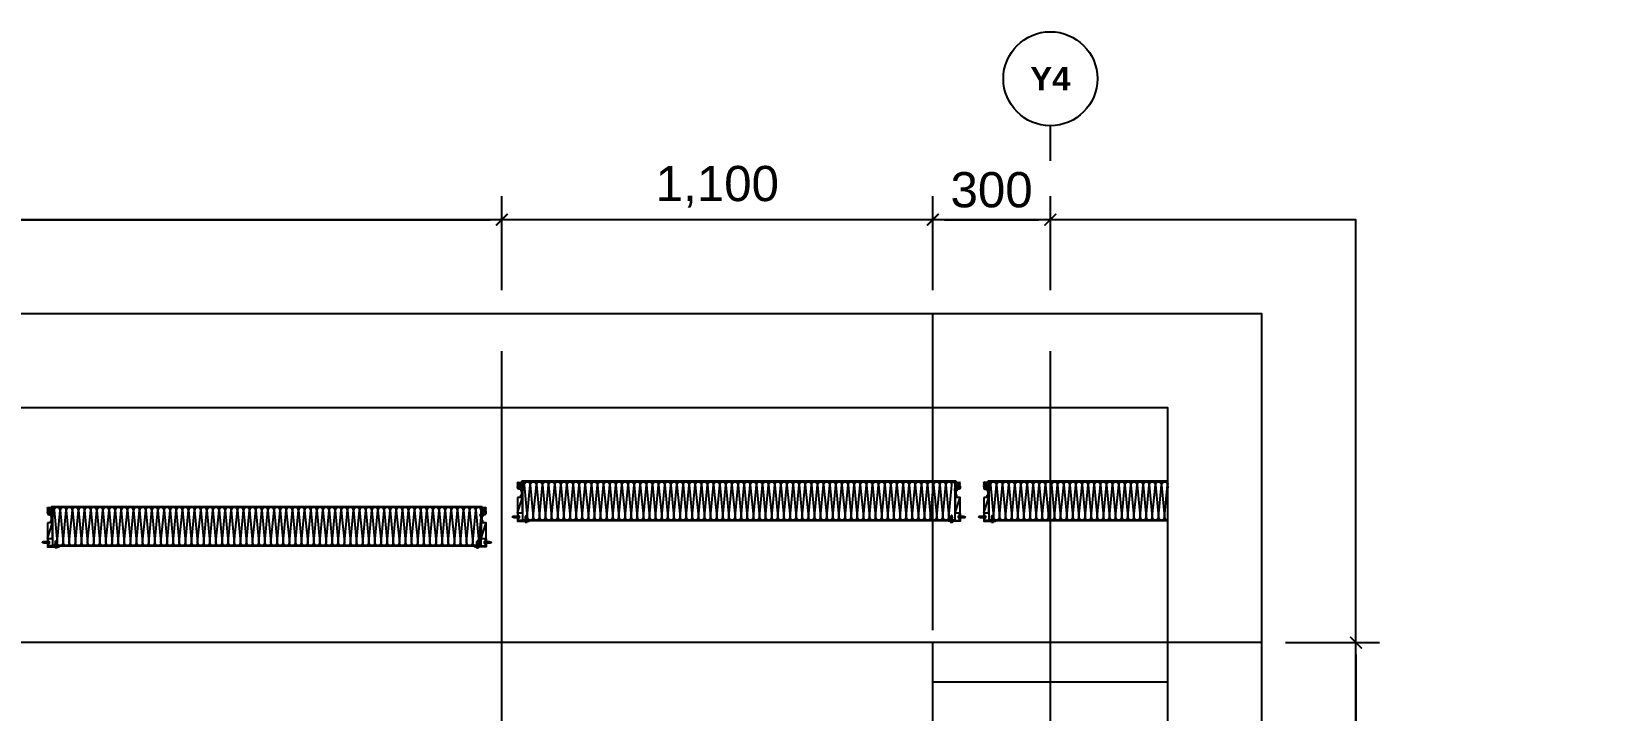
# Model space of a CAD drawing. Header units: millimetres. Extents: x 1155 to 49564, y 630 to 17190.
# Drawn here: x 32681 to 36731, y 14808 to 16541 of the extents above; entities that cross this region are included whole.
import ezdxf
from ezdxf.enums import TextEntityAlignment as Align
from ezdxf.xclip import XClip

# ---------------------------------------------------------------- set-up
doc = ezdxf.new("R2010")
doc.units = ezdxf.units.MM
doc.header["$LTSCALE"] = 30
doc.header["$XCLIPFRAME"] = 0
doc.header["$PDMODE"] = 1
doc.linetypes.add('A_XR_CEN$0$CENTER', pattern=[50.8, 31.75, -6.35, 6.35, -6.35])
doc.linetypes.add('CENTER', pattern=[50.8, 31.75, -6.35, 6.35, -6.35])
doc.layers.get('Defpoints').update_dxf_attribs({"color": 140})
doc.layers.add('A-기준선', color=144, linetype='Continuous', plot=False)
for name, color, linetype in [('A_XR_CEN$0$CTR', 1, 'A_XR_CEN$0$CENTER'), ('CTR', 1, 'CENTER'), ('DIM', 7, 'Continuous'), ('DIM-1', 7, 'Continuous'), ('HAT', 254, 'Continuous'), ('INS', 8, 'Continuous'), ('SEC-8', 8, 'Continuous'), ('SEC-SCREW', 9, 'Continuous'), ('SEC-코킹', 250, 'Continuous'), ('TAG-BUBBLE', 6, 'Continuous')]:
    doc.layers.add(name, color=color, linetype=linetype)
doc.styles.add('00-GRID$0$ARIAL', font='arial.ttf')
doc.styles.add('ARIAL B', font='arialbd.ttf')
doc.dimstyles.new('CJA-30', dxfattribs={"dimscale": 30, "dimtxt": 3, "dimasz": 1, "dimexe": 2, "dimexo": 2, "dimgap": 1, "dimtad": 1, "dimdec": 0, "dimdsep": 46, "dimlunit": 6, "dimtxsty": '00-GRID$0$ARIAL', "dimblk": '00-GRID$0$_ArchTick', "dimcen": 1, "dimclrd": 7, "dimclre": 7, "dimclrt": 3, "dimadec": 0, "dimazin": 0, "dimtfac": 1, "dimtdec": 0, "dimtix": 1, "dimtmove": 2, "dimatfit": 3, "dimldrblk": '00-GRID$0$_ArchTick', "dimfxl": 1, "dimtolj": 1, "dimarcsym": 0})
doc.dimstyles.new('CJA-30(IN)', dxfattribs={"dimscale": 30, "dimtxt": 2.5, "dimasz": 1, "dimexe": 2, "dimexo": 2, "dimgap": 1, "dimtad": 1, "dimdec": 0, "dimdsep": 46, "dimlunit": 6, "dimtxsty": '00-GRID$0$ARIAL', "dimblk": '00-GRID$0$_ArchTick', "dimcen": 1, "dimclrd": 7, "dimclre": 7, "dimclrt": 6, "dimadec": 0, "dimazin": 0, "dimtfac": 1, "dimtdec": 0, "dimtix": 1, "dimtmove": 2, "dimatfit": 3, "dimldrblk": '00-GRID$0$_ArchTick', "dimfxl": 1, "dimtolj": 1, "dimarcsym": 0})

# ---------------------------------------------------------------- blocks, each defined once
blk = doc.blocks.new('A_XR_CEN$0$CEN-2F')
at = {"layer": 'A_XR_CEN$0$CTR', "transparency": 33554687}
for p, q in [((-26000, 10100), (-26000, 27030)), ((-22700, 10100), (-26000, 10100)), ((-24660, 9000), (-26100, 9000))]:
    blk.add_line(p, q, dxfattribs=at)
blk.add_lwpolyline([(-26000, 10100), (-26100, 10100), (-26100, 5399.9)], dxfattribs=at)
blk = doc.blocks.new('A_XR_CEN$0$xr-cen')
at = {"layer": 'A_XR_CEN$0$CTR', "transparency": 33554687}
blk.add_blockref('A_XR_CEN$0$CEN-2F', (62900, 1102750), dxfattribs=at)
blk = doc.blocks.new('A_XR_CEN', base_point=(126150, -534600))
at = {"layer": 'A_XR_CEN$0$CTR', "transparency": 33554687}
blk.add_blockref('A_XR_CEN$0$xr-cen', (126150, -534600), dxfattribs=at)
blk = doc.blocks.new('00-GRID$0$_ArchTick')
at = {"color": 0, "linetype": 'ByBlock', "const_width": 0.15}
blk.add_lwpolyline([(-0.5, -0.5), (0.5, 0.5)], dxfattribs=at)
blk = doc.blocks.new('*D154')
at = {"layer": 'Defpoints', "color": 0}
for p in [(35821, 14981), (35821, 13541), (36061, 13541)]:
    blk.add_point(p, dxfattribs=at)
at = {"layer": 'DIM-1', "color": 7, "lineweight": -2}
for p, q in [((35881, 14981), (36121, 14981)), ((36061, 14951), (36061, 13571)), ((35881, 13541), (36121, 13541))]:
    blk.add_line(p, q, dxfattribs=at)
at = {"layer": 'DIM-1', "color": 7, "lineweight": -2, "xscale": 30, "yscale": 30, "zscale": 30}
for p, rotation in [((36061, 14981), 90), ((36061, 13541), 270)]:
    blk.add_blockref('00-GRID$0$_ArchTick', p, dxfattribs=dict(at, rotation=rotation))
at = {"layer": 'DIM-1', "color": 6, "insert": (35985.9, 14261), "char_height": 75, "attachment_point": 5, "rotation": 90, "style": '00-GRID$0$ARIAL'}
blk.add_mtext('\\A1;1,440', dxfattribs=at)
blk = doc.blocks.new('*D155')
at = {"layer": 'Defpoints', "color": 0}
for p in [(33881, 16061), (30781, 15821), (33881, 15821)]:
    blk.add_point(p, dxfattribs=at)
at = {"layer": 'DIM', "color": 7, "lineweight": -2}
for p, q in [((30781, 15881), (30781, 16121)), ((33881, 15881), (33881, 16121)), ((30811, 16061), (33851, 16061))]:
    blk.add_line(p, q, dxfattribs=at)
at = {"layer": 'DIM', "color": 7, "lineweight": -2, "xscale": 30, "yscale": 30, "zscale": 30, "rotation": 180}
blk.add_blockref('00-GRID$0$_ArchTick', (30781, 16061), dxfattribs=at)
at = {"layer": 'DIM', "color": 7, "lineweight": -2, "xscale": 30, "yscale": 30, "zscale": 30}
blk.add_blockref('00-GRID$0$_ArchTick', (33881, 16061), dxfattribs=at)
at = {"layer": 'DIM', "color": 3, "insert": (32331, 16145), "char_height": 90, "attachment_point": 5, "style": '00-GRID$0$ARIAL'}
blk.add_mtext('\\A1;3,100', dxfattribs=at)
blk = doc.blocks.new('*D156')
at = {"layer": 'Defpoints', "color": 0}
for p in [(33881, 16061), (33881, 15821), (34981, 15821)]:
    blk.add_point(p, dxfattribs=at)
at = {"layer": 'DIM', "color": 7, "lineweight": -2}
for p, q in [((33881, 15881), (33881, 16121)), ((34981, 15881), (34981, 16121)), ((34951, 16061), (33911, 16061))]:
    blk.add_line(p, q, dxfattribs=at)
at = {"layer": 'DIM', "color": 7, "lineweight": -2, "xscale": 30, "yscale": 30, "zscale": 30, "rotation": 180}
blk.add_blockref('00-GRID$0$_ArchTick', (33881, 16061), dxfattribs=at)
at = {"layer": 'DIM', "color": 7, "lineweight": -2, "xscale": 30, "yscale": 30, "zscale": 30}
blk.add_blockref('00-GRID$0$_ArchTick', (34981, 16061), dxfattribs=at)
at = {"layer": 'DIM', "color": 3, "insert": (34431, 16145), "char_height": 90, "attachment_point": 5, "style": '00-GRID$0$ARIAL'}
blk.add_mtext('\\A1;1,100', dxfattribs=at)
blk = doc.blocks.new('TAG-BUBBLE')
at = {"layer": 'TAG-BUBBLE', "ltscale": 0.2}
blk.add_line((0, 0), (0, 3), dxfattribs=at)
blk.add_circle((0, 7), 4, dxfattribs=at)
at = {"layer": 'TAG-BUBBLE', "color": 3, "style": 'ARIAL B'}
blk.add_attdef('GRID', text='', height=2, dxfattribs=at).set_placement((0, 7), align=Align.MIDDLE_CENTER)
blk = doc.blocks.new('*D158')
at = {"layer": 'Defpoints', "color": 0}
for p in [(35281, 16061), (34981, 15821), (35281, 15821)]:
    blk.add_point(p, dxfattribs=at)
at = {"layer": 'DIM', "color": 7, "lineweight": -2}
for p, q in [((34981, 15881), (34981, 16121)), ((35281, 15881), (35281, 16121)), ((35011, 16061), (35251, 16061))]:
    blk.add_line(p, q, dxfattribs=at)
at = {"layer": 'DIM', "color": 7, "lineweight": -2, "xscale": 30, "yscale": 30, "zscale": 30, "rotation": 180}
blk.add_blockref('00-GRID$0$_ArchTick', (34981, 16061), dxfattribs=at)
at = {"layer": 'DIM', "color": 7, "lineweight": -2, "xscale": 30, "yscale": 30, "zscale": 30}
blk.add_blockref('00-GRID$0$_ArchTick', (35281, 16061), dxfattribs=at)
at = {"layer": 'DIM', "color": 3, "insert": (35131, 16136.9), "char_height": 90, "attachment_point": 5, "style": '00-GRID$0$ARIAL'}
blk.add_mtext('\\A1;300', dxfattribs=at)
blk = doc.blocks.new('SCREW')
at = {"layer": 'SEC-SCREW'}
for p, q in [((-3.5, 1), (-3.5, 0)), ((-3.5, 0), (3.5, 0)), ((-1.5, -0.5), (-1.5, 0)), ((1.5, 0), (1.5, -1.1)), ((3.5, 0), (3.5, 1)), ((0.1, -0.4), (-2, -0.7)), ((-2, -0.7), (-1.5, -0.5)), ((-2, -0.8), (-1.5, -1)), ((2, -1.3), (-2, -2)), ((-2, -1.9), (-1.5, -1.7)), ((-2, -2), (-1.5, -2.2)), ((2, -2.6), (-2, -3.2)), ((-2, -3.2), (-1.5, -3)), ((-2, -3.3), (-1.5, -3.5)), ((2, -3.8), (-2, -4.4)), ((-2, -4.4), (-1.5, -4.2)), ((-2, -4.5), (-1.5, -4.7)), ((2, -5), (-2, -5.7)), ((-2, -5.6), (-1.5, -5.4)), ((-2, -5.7), (-1.5, -5.9)), ((2, -6.3), (-2, -6.9)), ((-2, -6.9), (-1.5, -6.7)), ((-2, -7), (-1.5, -7.2)), ((2, -7.5), (-2, -8.1)), ((-2, -8.1), (-1.5, -7.9)), ((-2, -8.2), (-1.5, -8.4)), ((2, -8.7), (-2, -9.4)), ((-2, -9.3), (-1.5, -9.1)), ((-2, -9.4), (-1.5, -9.6)), ((2, -10), (-2, -10.6)), ((-2, -10.6), (-1.5, -10.4)), ((-2, -10.7), (-1.5, -10.9)), ((0.1, -0.5), (-1.9, -0.8)), ((2, -1.4), (-1.9, -2.1)), ((2, -2.7), (-1.9, -3.3)), ((2, -3.9), (-1.9, -4.5)), ((2, -5.1), (-1.9, -5.8)), ((2, -6.4), (-1.9, -7)), ((2, -7.6), (-1.9, -8.2)), ((2, -8.8), (-1.9, -9.5)), ((2, -10.1), (-1.9, -10.7)), ((0.1, -0.4), (-1.5, -0.5)), ((0.1, -0.5), (-1.5, -1)), ((-1.5, -1), (-1.5, -1.7)), ((1.5, -1.1), (-1.5, -1.7)), ((1.5, -1.6), (-1.5, -2.2)), ((-1.5, -2.2), (-1.5, -3)), ((1.5, -2.4), (-1.5, -3)), ((1.5, -2.9), (-1.5, -3.5)), ((-1.5, -3.5), (-1.5, -4.2)), ((1.5, -3.6), (-1.5, -4.2)), ((1.5, -4.1), (-1.5, -4.7)), ((-1.5, -4.7), (-1.5, -5.4)), ((1.5, -4.8), (-1.5, -5.4)), ((1.5, -5.3), (-1.5, -5.9)), ((-1.5, -5.9), (-1.5, -6.7)), ((1.5, -6.1), (-1.5, -6.7)), ((1.5, -6.6), (-1.5, -7.2)), ((-1.5, -7.2), (-1.5, -7.9)), ((1.5, -7.3), (-1.5, -7.9)), ((1.5, -7.8), (-1.5, -8.4)), ((-1.5, -8.4), (-1.5, -9.1)), ((1.5, -8.5), (-1.5, -9.1)), ((1.5, -9), (-1.5, -9.6)), ((-1.5, -9.6), (-1.5, -10.4)), ((1.5, -9.8), (-1.5, -10.4)), ((1.5, -10.3), (-1.5, -10.9)), ((-1.5, -10.8), (-1.5, -12.5)), ((1.5, -11), (-1.5, -11.6)), ((2, -11.2), (-1.5, -11.8)), ((-1.5, -11.8), (0, -11.8)), ((-1.5, -12.5), (-0.4, -14.8)), ((2, -11.3), (-1.3, -11.8)), ((1.5, -11.5), (0, -11.8)), ((1.5, -12.5), (0.4, -14.8)), ((2, -1.3), (1.5, -1.1)), ((2, -1.4), (1.5, -1.6)), ((1.5, -1.6), (1.5, -2.4)), ((2, -2.6), (1.5, -2.4)), ((2, -2.7), (1.5, -2.9)), ((1.5, -2.9), (1.5, -3.6)), ((2, -3.8), (1.5, -3.6)), ((2, -3.9), (1.5, -4.1)), ((1.5, -4.1), (1.5, -4.8)), ((2, -5), (1.5, -4.8)), ((2, -5.1), (1.5, -5.3)), ((1.5, -5.3), (1.5, -6.1)), ((2, -6.3), (1.5, -6.1)), ((2, -6.4), (1.5, -6.6)), ((1.5, -6.6), (1.5, -7.3)), ((2, -7.5), (1.5, -7.3)), ((2, -7.6), (1.5, -7.8)), ((1.5, -7.8), (1.5, -8.5)), ((2, -8.7), (1.5, -8.5)), ((2, -8.8), (1.5, -9)), ((1.5, -9), (1.5, -9.8)), ((2, -10), (1.5, -9.8)), ((2, -10.1), (1.5, -10.3)), ((1.5, -10.3), (1.5, -11)), ((2, -11.2), (1.5, -11)), ((2, -11.3), (1.5, -11.5)), ((1.5, -11.5), (1.5, -12.5))]:
    blk.add_line(p, q, dxfattribs=at)
blk.add_lwpolyline([(-2.6, 2.2), (-2.3, 2), (-2.1, 2), (-1.8, 1.9), (-1.5, 2), (-1.3, 2), (-1, 2.1), (-0.8, 2.1), (-0.7, 2.1), (-0.6, 2.1), (-0.5, 2), (-0.5, 1.8), (-0.5, 1.6), (-0.5, 1.4), (-0.5, 1.2), (-0.5, 1), (-0.5, 0.8), (-0.4, 0.7), (-0.3, 0.6), (-0.1, 0.6), (0, 0.5), (0.1, 0.6), (0.3, 0.6), (0.4, 0.7), (0.5, 0.8), (0.5, 1), (0.5, 1.2), (0.5, 1.4), (0.5, 1.6), (0.5, 1.8), (0.5, 2), (0.6, 2.1), (0.7, 2.1), (0.8, 2.1), (1, 2.1), (1.3, 2), (1.5, 2), (1.8, 1.9), (2.1, 2), (2.3, 2), (2.6, 2.2)], dxfattribs=at)
for centre, radius, start, end in [((-2.2, 1), 1.3, 105.8327, 180), ((0, -6.8), 9.36, 74.1673, 105.8327), ((2.2, 1), 1.3, 0, 74.1673), ((-1.9, -0.8), 0.0925, 139.8661, 209.9246), ((-1.9, -2), 0.0925, 139.8661, 209.9246), ((-1.9, -3.2), 0.0925, 139.8661, 209.9246), ((-1.9, -4.5), 0.0925, 139.8661, 209.9246), ((-1.9, -5.7), 0.0925, 139.8661, 209.9246), ((-1.9, -6.9), 0.0925, 139.8661, 209.9246), ((-1.9, -8.2), 0.0925, 139.8661, 209.9246), ((-1.9, -9.4), 0.0925, 139.8661, 209.9246), ((-1.9, -10.6), 0.0925, 139.8661, 209.9246), ((0, -14.5), 0.46, 215.1627, 324.8373), ((0, -0.5), 0.0602, 310.7271, 69.3149), ((1.9, -1.4), 0.0925, 319.8661, 29.9246), ((1.9, -2.6), 0.0925, 319.8661, 29.9246), ((1.9, -3.8), 0.0925, 319.8661, 29.9246), ((1.9, -5.1), 0.0925, 319.8661, 29.9246), ((1.9, -6.3), 0.0925, 319.8661, 29.9246), ((1.9, -7.5), 0.0925, 319.8661, 29.9246), ((1.9, -8.8), 0.0925, 319.8661, 29.9246), ((1.9, -10), 0.0925, 319.8661, 29.9246), ((1.9, -11.2), 0.0925, 319.8661, 29.9246)]:
    blk.add_arc(centre, radius, start, end, dxfattribs=at)
blk = doc.blocks.new('A$C073C78AB')
at = {"layer": 'INS'}
h = blk.add_hatch(dxfattribs=at)
h.set_pattern_fill('LINE', color=256, scale=0.5, angle=45)
h.set_pattern_definition([(45, (154251.041, 367380.8479), (-1.122532015, 1.122532015), [])])
h.paths.add_polyline_path([(-1110, -66.5), (-1110, -63.5), (-1108.8, -63.5), (-1108.8, -100.8), (-1105, -100.8), (-1105, -96.3), (-1106.5, -96.3), (-1106.5, -99.3), (-1107.3, -99.3), (-1107.3, -62), (-1111.5, -62), (-1111.5, -66.5)])
h = blk.add_hatch(dxfattribs=at)
h.set_pattern_fill('LINE', color=256, scale=0.5, angle=45)
h.set_pattern_definition([(45, (154321.041, 367380.8479), (-1.122532015, 1.122532015), [])])
h.paths.add_polyline_path([(-10, -66.5), (-10, -63.5), (-11.2, -63.5), (-11.2, -100.8), (-15, -100.8), (-15, -96.3), (-13.5, -96.3), (-13.5, -99.3), (-12.7, -99.3), (-12.7, -62), (-8.5, -62), (-8.5, -66.5)])
at = {"layer": 'SEC-8'}
h = blk.add_hatch(dxfattribs=at)
h.set_pattern_fill('CROSS', color=256, scale=0.2, angle=180)
h.set_pattern_definition([(180, (154321.0411, 366266.1037), (-1.27, -1.27), [0.635, -1.905]), (270, (154320.7236, 366266.4212), (1.27, -1.27), [0.635, -1.905])])
edge = h.paths.add_edge_path()
edge.add_arc((-5, -86.7), 5, 90, 450)
h = blk.add_hatch(dxfattribs=at)
h.set_pattern_fill('NET3', color=256, scale=0.5, angle=180, style=0)
h.set_pattern_definition([(180, (154321.041, 366266.1037), (-1e-16, -1.5875), []), (240, (154321.041, 366266.1037), (1.3748153285, -0.79375), []), (300, (154321.041, 366266.1037), (1.3748153285, 0.79375), [])])
h.paths.add_polyline_path([(-10, -86.7), (-10, -100, -0.171573), (0, -100), (0, -86.7, -0.414214), (-5, -91.7, -0.414214)])
at = {"layer": 'SEC-코킹'}
h = blk.add_hatch(dxfattribs=at)
h.set_pattern_fill('CROSS', color=256, scale=0.2, angle=180)
h.set_pattern_definition([(180, (153211.0411, 366266.1037), (-1.27, -1.27), [0.635, -1.905]), (270, (153210.7236, 366266.4212), (1.27, -1.27), [0.635, -1.905])])
edge = h.paths.add_edge_path()
edge.add_arc((-1115, -86.7), 5, 90, 450)
h = blk.add_hatch(dxfattribs=at)
h.set_pattern_fill('NET3', color=256, scale=0.5, angle=180, style=0)
h.set_pattern_definition([(180, (153211.041, 366266.1037), (-1e-16, -1.5875), []), (240, (153211.041, 366266.1037), (1.3748153285, -0.79375), []), (300, (153211.041, 366266.1037), (1.3748153285, 0.79375), [])])
h.paths.add_polyline_path([(-1120, -86.7), (-1120, -100, -0.171573), (-1110, -100), (-1110, -86.7, -0.414214), (-1115, -91.7, -0.414214)])
at = {"layer": 'INS'}
for p, q in [((-1120, -21.2), (-1107.3, -60.9)), ((-12.7, -21.2), (0, -60.9)), ((-1111.5, -77.7), (-1110, -76.7)), ((-1111.5, -83.7), (-1111.5, -77.7)), ((-1110, -78.7), (-1106.5, -78.7)), ((-10, -78.7), (-13.5, -78.7)), ((-8.5, -77.7), (-10, -76.7)), ((-8.5, -83.7), (-8.5, -77.7)), ((-1110, -84.7), (-1111.5, -83.7)), ((-1110, -82.7), (-1106.5, -82.7)), ((-10, -82.7), (-13.5, -82.7)), ((-10, -84.7), (-8.5, -83.7))]:
    blk.add_line(p, q, dxfattribs=at)
for points in [[(-1120, -60.9), (-1120, -21.2), (-1107.3, -21.2), (-1107.3, -60.9)], [(-12.7, -60.9), (-12.7, -21.2), (0, -21.2), (0, -60.9)], [(-1110, -66.5), (-1110, -63.5), (-1108.8, -63.5), (-1108.8, -100.8), (-1105, -100.8), (-1105, -96.3), (-1106.5, -96.3), (-1106.5, -99.3), (-1107.3, -99.3), (-1107.3, -62), (-1111.5, -62), (-1111.5, -66.5)], [(-10, -66.5), (-10, -63.5), (-11.2, -63.5), (-11.2, -100.8), (-15, -100.8), (-15, -96.3), (-13.5, -96.3), (-13.5, -99.3), (-12.7, -99.3), (-12.7, -62), (-8.5, -62), (-8.5, -66.5)]]:
    blk.add_lwpolyline(points, close=True, dxfattribs=at)
for points in [[(-12.7, -2.8), (-12.7, -99.3), (-13.5, -99.3), (-13.5, -2.8), (-1106.5, -2.8), (-1106.5, -99.3), (-1107.3, -99.3), (-1107.3, -2.8, -0.414214), (-1106.5, -2), (-13.5, -2, -0.414214)], [(-11.2, -102), (-1108.8, -102, -0.414214), (-1110, -100.8), (-1110, -63.5), (-1108.8, -63.5), (-1108.8, -100.8), (-11.2, -100.8), (-11.2, -63.5), (-10, -63.5), (-10, -100.8, -0.414214)]]:
    blk.add_lwpolyline(points, format="xyb", close=True, dxfattribs=at)
at = {"layer": 'INS', "ltscale": 0.5}
for points in [[(-1103.1, -2.8, 0.113239), (-1106.5, -3.6, 0.113239)], [(-1087.5, -2.8, 0.414214), (-1095.3, -10.6), (-1087.5, -93, -1), (-1103.1, -93), (-1095.3, -10.6, 0.414214), (-1103.1, -2.8)], [(-1071.9, -2.8, 0.414214), (-1079.7, -10.6), (-1071.9, -93, -1), (-1087.5, -93), (-1079.7, -10.6, 0.414214), (-1087.5, -2.8)], [(-1056.3, -2.8, 0.414214), (-1064.1, -10.6), (-1056.3, -93, -1), (-1071.9, -93), (-1064.1, -10.6, 0.414214), (-1071.9, -2.8)], [(-1040.7, -2.8, 0.414214), (-1048.5, -10.6), (-1040.7, -93, -1), (-1056.3, -93), (-1048.5, -10.6, 0.414214), (-1056.3, -2.8)], [(-1025.1, -2.8, 0.414214), (-1032.9, -10.6), (-1025.1, -93, -1), (-1040.7, -93), (-1032.9, -10.6, 0.414214), (-1040.7, -2.8)], [(-1009.5, -2.8, 0.414214), (-1017.3, -10.6), (-1009.5, -93, -1), (-1025.1, -93), (-1017.3, -10.6, 0.414214), (-1025.1, -2.8)], [(-993.9, -2.8, 0.414214), (-1001.7, -10.6), (-993.9, -93, -1), (-1009.5, -93), (-1001.7, -10.6, 0.414214), (-1009.5, -2.8)], [(-978.3, -2.8, 0.414214), (-986.1, -10.6), (-978.3, -93, -1), (-993.9, -93), (-986.1, -10.6, 0.414214), (-993.9, -2.8)], [(-962.7, -2.8, 0.414214), (-970.5, -10.6), (-962.7, -93, -1), (-978.3, -93), (-970.5, -10.6, 0.414214), (-978.3, -2.8)], [(-947.1, -2.8, 0.414214), (-954.9, -10.6), (-947.1, -93, -1), (-962.7, -93), (-954.9, -10.6, 0.414214), (-962.7, -2.8)], [(-931.5, -2.8, 0.414214), (-939.3, -10.6), (-931.5, -93, -1), (-947.1, -93), (-939.3, -10.6, 0.414214), (-947.1, -2.8)], [(-915.9, -2.8, 0.414214), (-923.7, -10.6), (-915.9, -93, -1), (-931.5, -93), (-923.7, -10.6, 0.414214), (-931.5, -2.8)], [(-900.3, -2.8, 0.414214), (-908.1, -10.6), (-900.3, -93, -1), (-915.9, -93), (-908.1, -10.6, 0.414214), (-915.9, -2.8)], [(-884.7, -2.8, 0.414214), (-892.5, -10.6), (-884.7, -93, -1), (-900.3, -93), (-892.5, -10.6, 0.414214), (-900.3, -2.8)], [(-869.1, -2.8, 0.414214), (-876.9, -10.6), (-869.1, -93, -1), (-884.7, -93), (-876.9, -10.6, 0.414214), (-884.7, -2.8)], [(-853.5, -2.8, 0.414214), (-861.3, -10.6), (-853.5, -93, -1), (-869.1, -93), (-861.3, -10.6, 0.414214), (-869.1, -2.8)], [(-837.9, -2.8, 0.414214), (-845.7, -10.6), (-837.9, -93, -1), (-853.5, -93), (-845.7, -10.6, 0.414214), (-853.5, -2.8)], [(-822.3, -2.8, 0.414214), (-830.1, -10.6), (-822.3, -93, -1), (-837.9, -93), (-830.1, -10.6, 0.414214), (-837.9, -2.8)], [(-806.7, -2.8, 0.414214), (-814.5, -10.6), (-806.7, -93, -1), (-822.3, -93), (-814.5, -10.6, 0.414214), (-822.3, -2.8)], [(-791.1, -2.8, 0.414214), (-798.9, -10.6), (-791.1, -93, -1), (-806.7, -93), (-798.9, -10.6, 0.414214), (-806.7, -2.8)], [(-775.5, -2.8, 0.414214), (-783.3, -10.6), (-775.5, -93, -1), (-791.1, -93), (-783.3, -10.6, 0.414214), (-791.1, -2.8)], [(-759.9, -2.8, 0.414214), (-767.7, -10.6), (-759.9, -93, -1), (-775.5, -93), (-767.7, -10.6, 0.414214), (-775.5, -2.8)], [(-744.3, -2.8, 0.414214), (-752.1, -10.6), (-744.3, -93, -1), (-759.9, -93), (-752.1, -10.6, 0.414214), (-759.9, -2.8)], [(-728.7, -2.8, 0.414214), (-736.5, -10.6), (-728.7, -93, -1), (-744.3, -93), (-736.5, -10.6, 0.414214), (-744.3, -2.8)], [(-713.1, -2.8, 0.414214), (-720.9, -10.6), (-713.1, -93, -1), (-728.7, -93), (-720.9, -10.6, 0.414214), (-728.7, -2.8)], [(-697.5, -2.8, 0.414214), (-705.3, -10.6), (-697.5, -93, -1), (-713.1, -93), (-705.3, -10.6, 0.414214), (-713.1, -2.8)], [(-681.9, -2.8, 0.414214), (-689.7, -10.6), (-681.9, -93, -1), (-697.5, -93), (-689.7, -10.6, 0.414214), (-697.5, -2.8)], [(-666.3, -2.8, 0.414214), (-674.1, -10.6), (-666.3, -93, -1), (-681.9, -93), (-674.1, -10.6, 0.414214), (-681.9, -2.8)], [(-650.7, -2.8, 0.414214), (-658.5, -10.6), (-650.7, -93, -1), (-666.3, -93), (-658.5, -10.6, 0.414214), (-666.3, -2.8)], [(-635.1, -2.8, 0.414214), (-642.9, -10.6), (-635.1, -93, -1), (-650.7, -93), (-642.9, -10.6, 0.414214), (-650.7, -2.8)], [(-619.5, -2.8, 0.414214), (-627.3, -10.6), (-619.5, -93, -1), (-635.1, -93), (-627.3, -10.6, 0.414214), (-635.1, -2.8)], [(-603.9, -2.8, 0.414214), (-611.7, -10.6), (-603.9, -93, -1), (-619.5, -93), (-611.7, -10.6, 0.414214), (-619.5, -2.8)], [(-588.3, -2.8, 0.414214), (-596.1, -10.6), (-588.3, -93, -1), (-603.9, -93), (-596.1, -10.6, 0.414214), (-603.9, -2.8)], [(-572.7, -2.8, 0.414214), (-580.5, -10.6), (-572.7, -93, -1), (-588.3, -93), (-580.5, -10.6, 0.414214), (-588.3, -2.8)], [(-557.1, -2.8, 0.414214), (-564.9, -10.6), (-557.1, -93, -1), (-572.7, -93), (-564.9, -10.6, 0.414214), (-572.7, -2.8)], [(-541.5, -2.8, 0.414214), (-549.3, -10.6), (-541.5, -93, -1), (-557.1, -93), (-549.3, -10.6, 0.414214), (-557.1, -2.8)], [(-525.9, -2.8, 0.414214), (-533.7, -10.6), (-525.9, -93, -1), (-541.5, -93), (-533.7, -10.6, 0.414214), (-541.5, -2.8)], [(-510.3, -2.8, 0.414214), (-518.1, -10.6), (-510.3, -93, -1), (-525.9, -93), (-518.1, -10.6, 0.414214), (-525.9, -2.8)], [(-494.7, -2.8, 0.414214), (-502.5, -10.6), (-494.7, -93, -1), (-510.3, -93), (-502.5, -10.6, 0.414214), (-510.3, -2.8)], [(-479.1, -2.8, 0.414214), (-486.9, -10.6), (-479.1, -93, -1), (-494.7, -93), (-486.9, -10.6, 0.414214), (-494.7, -2.8)], [(-463.5, -2.8, 0.414214), (-471.3, -10.6), (-463.5, -93, -1), (-479.1, -93), (-471.3, -10.6, 0.414214), (-479.1, -2.8)], [(-447.9, -2.8, 0.414214), (-455.7, -10.6), (-447.9, -93, -1), (-463.5, -93), (-455.7, -10.6, 0.414214), (-463.5, -2.8)], [(-432.3, -2.8, 0.414214), (-440.1, -10.6), (-432.3, -93, -1), (-447.9, -93), (-440.1, -10.6, 0.414214), (-447.9, -2.8)], [(-416.7, -2.8, 0.414214), (-424.5, -10.6), (-416.7, -93, -1), (-432.3, -93), (-424.5, -10.6, 0.414214), (-432.3, -2.8)], [(-401.1, -2.8, 0.414214), (-408.9, -10.6), (-401.1, -93, -1), (-416.7, -93), (-408.9, -10.6, 0.414214), (-416.7, -2.8)], [(-385.5, -2.8, 0.414214), (-393.3, -10.6), (-385.5, -93, -1), (-401.1, -93), (-393.3, -10.6, 0.414214), (-401.1, -2.8)], [(-369.9, -2.8, 0.414214), (-377.7, -10.6), (-369.9, -93, -1), (-385.5, -93), (-377.7, -10.6, 0.414214), (-385.5, -2.8)], [(-354.3, -2.8, 0.414214), (-362.1, -10.6), (-354.3, -93, -1), (-369.9, -93), (-362.1, -10.6, 0.414214), (-369.9, -2.8)], [(-338.7, -2.8, 0.414214), (-346.5, -10.6), (-338.7, -93, -1), (-354.3, -93), (-346.5, -10.6, 0.414214), (-354.3, -2.8)], [(-323.1, -2.8, 0.414214), (-330.9, -10.6), (-323.1, -93, -1), (-338.7, -93), (-330.9, -10.6, 0.414214), (-338.7, -2.8)], [(-307.5, -2.8, 0.414214), (-315.3, -10.6), (-307.5, -93, -1), (-323.1, -93), (-315.3, -10.6, 0.414214), (-323.1, -2.8)], [(-291.9, -2.8, 0.414214), (-299.7, -10.6), (-291.9, -93, -1), (-307.5, -93), (-299.7, -10.6, 0.414214), (-307.5, -2.8)], [(-276.3, -2.8, 0.414214), (-284.1, -10.6), (-276.3, -93, -1), (-291.9, -93), (-284.1, -10.6, 0.414214), (-291.9, -2.8)], [(-260.7, -2.8, 0.414214), (-268.5, -10.6), (-260.7, -93, -1), (-276.3, -93), (-268.5, -10.6, 0.414214), (-276.3, -2.8)], [(-245.1, -2.8, 0.414214), (-252.9, -10.6), (-245.1, -93, -1), (-260.7, -93), (-252.9, -10.6, 0.414214), (-260.7, -2.8)], [(-229.5, -2.8, 0.414214), (-237.3, -10.6), (-229.5, -93, -1), (-245.1, -93), (-237.3, -10.6, 0.414214), (-245.1, -2.8)], [(-213.9, -2.8, 0.414214), (-221.7, -10.6), (-213.9, -93, -1), (-229.5, -93), (-221.7, -10.6, 0.414214), (-229.5, -2.8)], [(-198.3, -2.8, 0.414214), (-206.1, -10.6), (-198.3, -93, -1), (-213.9, -93), (-206.1, -10.6, 0.414214), (-213.9, -2.8)], [(-182.7, -2.8, 0.414214), (-190.5, -10.6), (-182.7, -93, -1), (-198.3, -93), (-190.5, -10.6, 0.414214), (-198.3, -2.8)], [(-167.1, -2.8, 0.414214), (-174.9, -10.6), (-167.1, -93, -1), (-182.7, -93), (-174.9, -10.6, 0.414214), (-182.7, -2.8)], [(-151.5, -2.8, 0.414214), (-159.3, -10.6), (-151.5, -93, -1), (-167.1, -93), (-159.3, -10.6, 0.414214), (-167.1, -2.8)], [(-135.9, -2.8, 0.414214), (-143.7, -10.6), (-135.9, -93, -1), (-151.5, -93), (-143.7, -10.6, 0.414214), (-151.5, -2.8)], [(-120.3, -2.8, 0.414214), (-128.1, -10.6), (-120.3, -93, -1), (-135.9, -93), (-128.1, -10.6, 0.414214), (-135.9, -2.8)], [(-104.7, -2.8, 0.414214), (-112.5, -10.6), (-104.7, -93, -1), (-120.3, -93), (-112.5, -10.6, 0.414214), (-120.3, -2.8)], [(-89.1, -2.8, 0.414214), (-96.9, -10.6), (-89.1, -93, -1), (-104.7, -93), (-96.9, -10.6, 0.414214), (-104.7, -2.8)], [(-73.5, -2.8, 0.414214), (-81.3, -10.6), (-73.5, -93, -1), (-89.1, -93), (-81.3, -10.6, 0.414214), (-89.1, -2.8)], [(-57.9, -2.8, 0.414214), (-65.7, -10.6), (-57.9, -93, -1), (-73.5, -93), (-65.7, -10.6, 0.414214), (-73.5, -2.8)], [(-42.3, -2.8, 0.414214), (-50.1, -10.6), (-42.3, -93, -1), (-57.9, -93), (-50.1, -10.6, 0.414214), (-57.9, -2.8)], [(-26.7, -2.8, 0.414214), (-34.5, -10.6), (-26.7, -93, -1), (-42.3, -93), (-34.5, -10.6, 0.414214), (-42.3, -2.8)], [(-11.1, -2.8, 0.414214), (-18.9, -10.6), (-11.1, -93, -1), (-26.7, -93), (-18.9, -10.6, 0.414214), (-26.7, -2.8)], [(-13.5, -3.6, 0.113239), (-16.9, -2.8)]]:
    blk.add_lwpolyline(points, format="xyb", dxfattribs=at)
at = {"layer": 'INS'}
for centre, radius, start, end in [((-1107, -79.2), 1.58, 288.5201, 71.4799), ((-1107, -82.2), 1.58, 288.5201, 71.4799), ((-1107.9, -80.7), 2.91, 329.0119, 30.9881), ((-12.1, -80.7), 2.91, 149.0119, 210.9881), ((-13, -79.2), 1.58, 108.5201, 251.4799), ((-13, -82.2), 1.58, 108.5201, 251.4799)]:
    blk.add_arc(centre, radius, start, end, dxfattribs=at)
at = {"layer": 'SEC-8', "ltscale": 0.5}
for points in [[(-1120, -20), (-1120, 0), (-1090, 0), (-1090, -2), (-1118, -2), (-1118, -20)], [(0, -20), (0, 0), (-30, 0), (-30, -2), (-2, -2), (-2, -20)]]:
    blk.add_lwpolyline(points, close=True, dxfattribs=at)
at = {"layer": 'SEC-8'}
blk.add_circle((-5, -86.7), 5, dxfattribs=at)
blk.add_arc((-5, -114.1), 15, 70.5288, 109.4712, dxfattribs=at)
at = {"layer": 'SEC-코킹'}
blk.add_circle((-1115, -86.7), 5, dxfattribs=at)
blk.add_arc((-1115, -114.1), 15, 70.5288, 109.4712, dxfattribs=at)
at = {"layer": 'SEC-SCREW'}
blk.add_blockref('SCREW', (-1098, 0), dxfattribs=at)
at = {"layer": 'SEC-SCREW', "extrusion": (0, 0, -1), "zscale": -1}
blk.add_blockref('SCREW', (22, 0), dxfattribs=at)
at = {"layer": 'SEC-SCREW'}
for p, rotation in [((-1118, -11), 270), ((-2, -11), 90)]:
    blk.add_blockref('SCREW', p, dxfattribs=dict(at, rotation=rotation))
blk = doc.blocks.new('A$C073C78AB-10')
at = {"layer": 'INS'}
h = blk.add_hatch(dxfattribs=at)
h.set_pattern_fill('LINE', color=256, scale=0.5, angle=45)
h.set_pattern_definition([(45, (134135.0729, 352089.8816), (-1.122532015, 1.122532015), [])])
h.paths.add_polyline_path([(-1110, 66.5), (-1110, 63.5), (-1108.8, 63.5), (-1108.8, 100.8), (-1105, 100.8), (-1105, 96.3), (-1106.5, 96.3), (-1106.5, 99.3), (-1107.3, 99.3), (-1107.3, 62), (-1111.5, 62), (-1111.5, 66.5)])
h = blk.add_hatch(dxfattribs=at)
h.set_pattern_fill('LINE', color=256, scale=0.5, angle=45)
h.set_pattern_definition([(45, (134215.0729, 352089.8816), (-1.122532015, 1.122532015), [])])
h.paths.add_polyline_path([(0, 66.5), (0, 63.5), (-1.2, 63.5), (-1.2, 100.8), (-5, 100.8), (-5, 96.3), (-3.5, 96.3), (-3.5, 99.3), (-2.7, 99.3), (-2.7, 62), (1.5, 62), (1.5, 66.5)])
at = {"layer": 'SEC-8'}
h = blk.add_hatch(dxfattribs=at)
h.set_pattern_fill('NET3', color=256, scale=0.5, angle=180, style=0)
h.set_pattern_definition([(180, (134215.0729, 350975.1374), (-1e-16, -1.5875), []), (240, (134215.0729, 350975.1374), (1.3748153285, -0.79375), []), (300, (134215.0729, 350975.1374), (1.3748153285, 0.79375), [])])
h.paths.add_polyline_path([(0, 86.7), (0, 100, 0.171573), (10, 100), (10, 86.7, 0.414214), (5, 91.7, 0.414214)])
h = blk.add_hatch(dxfattribs=at)
h.set_pattern_fill('CROSS', color=256, scale=0.2, angle=180)
h.set_pattern_definition([(180, (134215.0729, 350975.1374), (-1.27, -1.27), [0.635, -1.905]), (270, (134214.7554, 350975.4549), (1.27, -1.27), [0.635, -1.905])])
edge = h.paths.add_edge_path()
edge.add_arc((5, 86.7), 5, -90, 270, ccw=False)
at = {"layer": 'SEC-코킹'}
h = blk.add_hatch(dxfattribs=at)
h.set_pattern_fill('NET3', color=256, scale=0.5, angle=180, style=0)
h.set_pattern_definition([(180, (133095.0729, 350975.1374), (-1e-16, -1.5875), []), (240, (133095.0729, 350975.1374), (1.3748153285, -0.79375), []), (300, (133095.0729, 350975.1374), (1.3748153285, 0.79375), [])])
h.paths.add_polyline_path([(-1120, 86.7), (-1120, 100, 0.171573), (-1110, 100), (-1110, 86.7, 0.414214), (-1115, 91.7, 0.414214)])
h = blk.add_hatch(dxfattribs=at)
h.set_pattern_fill('CROSS', color=256, scale=0.2, angle=180)
h.set_pattern_definition([(180, (133095.0729, 350975.1374), (-1.27, -1.27), [0.635, -1.905]), (270, (133094.7554, 350975.4549), (1.27, -1.27), [0.635, -1.905])])
edge = h.paths.add_edge_path()
edge.add_arc((-1115, 86.7), 5, -90, 270, ccw=False)
at = {"layer": 'INS'}
for p, q in [((-1110, 84.7), (-1111.5, 83.7)), ((-1111.5, 83.7), (-1111.5, 77.7)), ((-1110, 82.7), (-1106.5, 82.7)), ((0, 82.7), (-3.5, 82.7)), ((0, 84.7), (1.5, 83.7)), ((1.5, 83.7), (1.5, 77.7)), ((-1120, 21.2), (-1107.3, 60.9)), ((-1111.5, 77.7), (-1110, 76.7)), ((-1110, 78.7), (-1106.5, 78.7)), ((0, 78.7), (-3.5, 78.7)), ((-2.7, 21.2), (10, 60.9)), ((1.5, 77.7), (0, 76.7))]:
    blk.add_line(p, q, dxfattribs=at)
for points in [[(-1110, 66.5), (-1110, 63.5), (-1108.8, 63.5), (-1108.8, 100.8), (-1105, 100.8), (-1105, 96.3), (-1106.5, 96.3), (-1106.5, 99.3), (-1107.3, 99.3), (-1107.3, 62), (-1111.5, 62), (-1111.5, 66.5)], [(0, 66.5), (0, 63.5), (-1.2, 63.5), (-1.2, 100.8), (-5, 100.8), (-5, 96.3), (-3.5, 96.3), (-3.5, 99.3), (-2.7, 99.3), (-2.7, 62), (1.5, 62), (1.5, 66.5)], [(-1120, 60.9), (-1120, 21.2), (-1107.3, 21.2), (-1107.3, 60.9)], [(-2.7, 60.9), (-2.7, 21.2), (10, 21.2), (10, 60.9)]]:
    blk.add_lwpolyline(points, close=True, dxfattribs=at)
for points in [[(-1.2, 102), (-1108.8, 102, 0.414214), (-1110, 100.8), (-1110, 63.5), (-1108.8, 63.5), (-1108.8, 100.8), (-1.2, 100.8), (-1.2, 63.5), (0, 63.5), (0, 100.8, 0.414214)], [(-2.7, 2.8), (-2.7, 99.3), (-3.5, 99.3), (-3.5, 2.8), (-1106.5, 2.8), (-1106.5, 99.3), (-1107.3, 99.3), (-1107.3, 2.8, 0.414214), (-1106.5, 2), (-3.5, 2, 0.414214)]]:
    blk.add_lwpolyline(points, format="xyb", close=True, dxfattribs=at)
at = {"layer": 'INS', "ltscale": 0.5}
for points in [[(-1087.5, 2.8, -0.414214), (-1095.3, 10.6), (-1087.5, 93, 1), (-1103.1, 93), (-1095.3, 10.6, -0.414214), (-1103.1, 2.8)], [(-1071.9, 2.8, -0.414214), (-1079.7, 10.6), (-1071.9, 93, 1), (-1087.5, 93), (-1079.7, 10.6, -0.414214), (-1087.5, 2.8)], [(-1056.3, 2.8, -0.414214), (-1064.1, 10.6), (-1056.3, 93, 1), (-1071.9, 93), (-1064.1, 10.6, -0.414214), (-1071.9, 2.8)], [(-1040.7, 2.8, -0.414214), (-1048.5, 10.6), (-1040.7, 93, 1), (-1056.3, 93), (-1048.5, 10.6, -0.414214), (-1056.3, 2.8)], [(-1025.1, 2.8, -0.414214), (-1032.9, 10.6), (-1025.1, 93, 1), (-1040.7, 93), (-1032.9, 10.6, -0.414214), (-1040.7, 2.8)], [(-1009.5, 2.8, -0.414214), (-1017.3, 10.6), (-1009.5, 93, 1), (-1025.1, 93), (-1017.3, 10.6, -0.414214), (-1025.1, 2.8)], [(-993.9, 2.8, -0.414214), (-1001.7, 10.6), (-993.9, 93, 1), (-1009.5, 93), (-1001.7, 10.6, -0.414214), (-1009.5, 2.8)], [(-978.3, 2.8, -0.414214), (-986.1, 10.6), (-978.3, 93, 1), (-993.9, 93), (-986.1, 10.6, -0.414214), (-993.9, 2.8)], [(-962.7, 2.8, -0.414214), (-970.5, 10.6), (-962.7, 93, 1), (-978.3, 93), (-970.5, 10.6, -0.414214), (-978.3, 2.8)], [(-947.1, 2.8, -0.414214), (-954.9, 10.6), (-947.1, 93, 1), (-962.7, 93), (-954.9, 10.6, -0.414214), (-962.7, 2.8)], [(-931.5, 2.8, -0.414214), (-939.3, 10.6), (-931.5, 93, 1), (-947.1, 93), (-939.3, 10.6, -0.414214), (-947.1, 2.8)], [(-915.9, 2.8, -0.414214), (-923.7, 10.6), (-915.9, 93, 1), (-931.5, 93), (-923.7, 10.6, -0.414214), (-931.5, 2.8)], [(-900.3, 2.8, -0.414214), (-908.1, 10.6), (-900.3, 93, 1), (-915.9, 93), (-908.1, 10.6, -0.414214), (-915.9, 2.8)], [(-884.7, 2.8, -0.414214), (-892.5, 10.6), (-884.7, 93, 1), (-900.3, 93), (-892.5, 10.6, -0.414214), (-900.3, 2.8)], [(-869.1, 2.8, -0.414214), (-876.9, 10.6), (-869.1, 93, 1), (-884.7, 93), (-876.9, 10.6, -0.414214), (-884.7, 2.8)], [(-853.5, 2.8, -0.414214), (-861.3, 10.6), (-853.5, 93, 1), (-869.1, 93), (-861.3, 10.6, -0.414214), (-869.1, 2.8)], [(-837.9, 2.8, -0.414214), (-845.7, 10.6), (-837.9, 93, 1), (-853.5, 93), (-845.7, 10.6, -0.414214), (-853.5, 2.8)], [(-822.3, 2.8, -0.414214), (-830.1, 10.6), (-822.3, 93, 1), (-837.9, 93), (-830.1, 10.6, -0.414214), (-837.9, 2.8)], [(-806.7, 2.8, -0.414214), (-814.5, 10.6), (-806.7, 93, 1), (-822.3, 93), (-814.5, 10.6, -0.414214), (-822.3, 2.8)], [(-791.1, 2.8, -0.414214), (-798.9, 10.6), (-791.1, 93, 1), (-806.7, 93), (-798.9, 10.6, -0.414214), (-806.7, 2.8)], [(-775.5, 2.8, -0.414214), (-783.3, 10.6), (-775.5, 93, 1), (-791.1, 93), (-783.3, 10.6, -0.414214), (-791.1, 2.8)], [(-759.9, 2.8, -0.414214), (-767.7, 10.6), (-759.9, 93, 1), (-775.5, 93), (-767.7, 10.6, -0.414214), (-775.5, 2.8)], [(-744.3, 2.8, -0.414214), (-752.1, 10.6), (-744.3, 93, 1), (-759.9, 93), (-752.1, 10.6, -0.414214), (-759.9, 2.8)], [(-728.7, 2.8, -0.414214), (-736.5, 10.6), (-728.7, 93, 1), (-744.3, 93), (-736.5, 10.6, -0.414214), (-744.3, 2.8)], [(-713.1, 2.8, -0.414214), (-720.9, 10.6), (-713.1, 93, 1), (-728.7, 93), (-720.9, 10.6, -0.414214), (-728.7, 2.8)], [(-697.5, 2.8, -0.414214), (-705.3, 10.6), (-697.5, 93, 1), (-713.1, 93), (-705.3, 10.6, -0.414214), (-713.1, 2.8)], [(-681.9, 2.8, -0.414214), (-689.7, 10.6), (-681.9, 93, 1), (-697.5, 93), (-689.7, 10.6, -0.414214), (-697.5, 2.8)], [(-666.3, 2.8, -0.414214), (-674.1, 10.6), (-666.3, 93, 1), (-681.9, 93), (-674.1, 10.6, -0.414214), (-681.9, 2.8)], [(-650.7, 2.8, -0.414214), (-658.5, 10.6), (-650.7, 93, 1), (-666.3, 93), (-658.5, 10.6, -0.414214), (-666.3, 2.8)], [(-635.1, 2.8, -0.414214), (-642.9, 10.6), (-635.1, 93, 1), (-650.7, 93), (-642.9, 10.6, -0.414214), (-650.7, 2.8)], [(-619.5, 2.8, -0.414214), (-627.3, 10.6), (-619.5, 93, 1), (-635.1, 93), (-627.3, 10.6, -0.414214), (-635.1, 2.8)], [(-603.9, 2.8, -0.414214), (-611.7, 10.6), (-603.9, 93, 1), (-619.5, 93), (-611.7, 10.6, -0.414214), (-619.5, 2.8)], [(-588.3, 2.8, -0.414214), (-596.1, 10.6), (-588.3, 93, 1), (-603.9, 93), (-596.1, 10.6, -0.414214), (-603.9, 2.8)], [(-572.7, 2.8, -0.414214), (-580.5, 10.6), (-572.7, 93, 1), (-588.3, 93), (-580.5, 10.6, -0.414214), (-588.3, 2.8)], [(-557.1, 2.8, -0.414214), (-564.9, 10.6), (-557.1, 93, 1), (-572.7, 93), (-564.9, 10.6, -0.414214), (-572.7, 2.8)], [(-541.5, 2.8, -0.414214), (-549.3, 10.6), (-541.5, 93, 1), (-557.1, 93), (-549.3, 10.6, -0.414214), (-557.1, 2.8)], [(-525.9, 2.8, -0.414214), (-533.7, 10.6), (-525.9, 93, 1), (-541.5, 93), (-533.7, 10.6, -0.414214), (-541.5, 2.8)], [(-510.3, 2.8, -0.414214), (-518.1, 10.6), (-510.3, 93, 1), (-525.9, 93), (-518.1, 10.6, -0.414214), (-525.9, 2.8)], [(-494.7, 2.8, -0.414214), (-502.5, 10.6), (-494.7, 93, 1), (-510.3, 93), (-502.5, 10.6, -0.414214), (-510.3, 2.8)], [(-479.1, 2.8, -0.414214), (-486.9, 10.6), (-479.1, 93, 1), (-494.7, 93), (-486.9, 10.6, -0.414214), (-494.7, 2.8)], [(-463.5, 2.8, -0.414214), (-471.3, 10.6), (-463.5, 93, 1), (-479.1, 93), (-471.3, 10.6, -0.414214), (-479.1, 2.8)], [(-447.9, 2.8, -0.414214), (-455.7, 10.6), (-447.9, 93, 1), (-463.5, 93), (-455.7, 10.6, -0.414214), (-463.5, 2.8)], [(-432.3, 2.8, -0.414214), (-440.1, 10.6), (-432.3, 93, 1), (-447.9, 93), (-440.1, 10.6, -0.414214), (-447.9, 2.8)], [(-416.7, 2.8, -0.414214), (-424.5, 10.6), (-416.7, 93, 1), (-432.3, 93), (-424.5, 10.6, -0.414214), (-432.3, 2.8)], [(-401.1, 2.8, -0.414214), (-408.9, 10.6), (-401.1, 93, 1), (-416.7, 93), (-408.9, 10.6, -0.414214), (-416.7, 2.8)], [(-385.5, 2.8, -0.414214), (-393.3, 10.6), (-385.5, 93, 1), (-401.1, 93), (-393.3, 10.6, -0.414214), (-401.1, 2.8)], [(-369.9, 2.8, -0.414214), (-377.7, 10.6), (-369.9, 93, 1), (-385.5, 93), (-377.7, 10.6, -0.414214), (-385.5, 2.8)], [(-354.3, 2.8, -0.414214), (-362.1, 10.6), (-354.3, 93, 1), (-369.9, 93), (-362.1, 10.6, -0.414214), (-369.9, 2.8)], [(-338.7, 2.8, -0.414214), (-346.5, 10.6), (-338.7, 93, 1), (-354.3, 93), (-346.5, 10.6, -0.414214), (-354.3, 2.8)], [(-323.1, 2.8, -0.414214), (-330.9, 10.6), (-323.1, 93, 1), (-338.7, 93), (-330.9, 10.6, -0.414214), (-338.7, 2.8)], [(-307.5, 2.8, -0.414214), (-315.3, 10.6), (-307.5, 93, 1), (-323.1, 93), (-315.3, 10.6, -0.414214), (-323.1, 2.8)], [(-291.9, 2.8, -0.414214), (-299.7, 10.6), (-291.9, 93, 1), (-307.5, 93), (-299.7, 10.6, -0.414214), (-307.5, 2.8)], [(-276.3, 2.8, -0.414214), (-284.1, 10.6), (-276.3, 93, 1), (-291.9, 93), (-284.1, 10.6, -0.414214), (-291.9, 2.8)], [(-260.7, 2.8, -0.414214), (-268.5, 10.6), (-260.7, 93, 1), (-276.3, 93), (-268.5, 10.6, -0.414214), (-276.3, 2.8)], [(-245.1, 2.8, -0.414214), (-252.9, 10.6), (-245.1, 93, 1), (-260.7, 93), (-252.9, 10.6, -0.414214), (-260.7, 2.8)], [(-229.5, 2.8, -0.414214), (-237.3, 10.6), (-229.5, 93, 1), (-245.1, 93), (-237.3, 10.6, -0.414214), (-245.1, 2.8)], [(-213.9, 2.8, -0.414214), (-221.7, 10.6), (-213.9, 93, 1), (-229.5, 93), (-221.7, 10.6, -0.414214), (-229.5, 2.8)], [(-198.3, 2.8, -0.414214), (-206.1, 10.6), (-198.3, 93, 1), (-213.9, 93), (-206.1, 10.6, -0.414214), (-213.9, 2.8)], [(-182.7, 2.8, -0.414214), (-190.5, 10.6), (-182.7, 93, 1), (-198.3, 93), (-190.5, 10.6, -0.414214), (-198.3, 2.8)], [(-167.1, 2.8, -0.414214), (-174.9, 10.6), (-167.1, 93, 1), (-182.7, 93), (-174.9, 10.6, -0.414214), (-182.7, 2.8)], [(-151.5, 2.8, -0.414214), (-159.3, 10.6), (-151.5, 93, 1), (-167.1, 93), (-159.3, 10.6, -0.414214), (-167.1, 2.8)], [(-135.9, 2.8, -0.414214), (-143.7, 10.6), (-135.9, 93, 1), (-151.5, 93), (-143.7, 10.6, -0.414214), (-151.5, 2.8)], [(-120.3, 2.8, -0.414214), (-128.1, 10.6), (-120.3, 93, 1), (-135.9, 93), (-128.1, 10.6, -0.414214), (-135.9, 2.8)], [(-104.7, 2.8, -0.414214), (-112.5, 10.6), (-104.7, 93, 1), (-120.3, 93), (-112.5, 10.6, -0.414214), (-120.3, 2.8)], [(-89.1, 2.8, -0.414214), (-96.9, 10.6), (-89.1, 93, 1), (-104.7, 93), (-96.9, 10.6, -0.414214), (-104.7, 2.8)], [(-73.5, 2.8, -0.414214), (-81.3, 10.6), (-73.5, 93, 1), (-89.1, 93), (-81.3, 10.6, -0.414214), (-89.1, 2.8)], [(-57.9, 2.8, -0.414214), (-65.7, 10.6), (-57.9, 93, 1), (-73.5, 93), (-65.7, 10.6, -0.414214), (-73.5, 2.8)], [(-42.3, 2.8, -0.414214), (-50.1, 10.6), (-42.3, 93, 1), (-57.9, 93), (-50.1, 10.6, -0.414214), (-57.9, 2.8)], [(-26.7, 2.8, -0.414214), (-34.5, 10.6), (-26.7, 93, 1), (-42.3, 93), (-34.5, 10.6, -0.414214), (-42.3, 2.8)], [(-11.1, 2.8, -0.414214), (-18.9, 10.6), (-11.1, 93, 1), (-26.7, 93), (-18.9, 10.6, -0.414214), (-26.7, 2.8)], [(-1103.1, 2.8, -0.113239), (-1106.5, 3.6, -0.113239)], [(-3.5, 3.6, -0.113239), (-6.9, 2.8)]]:
    blk.add_lwpolyline(points, format="xyb", dxfattribs=at)
at = {"layer": 'INS'}
for centre, radius, start, end in [((-1107, 82.2), 1.58, 288.5201, 71.4799), ((-1107.9, 80.7), 2.91, 329.0119, 30.9881), ((-2.1, 80.7), 2.91, 149.0119, 210.9881), ((-3, 82.2), 1.58, 108.5201, 251.4799), ((-1107, 79.2), 1.58, 288.5201, 71.4799), ((-3, 79.2), 1.58, 108.5201, 251.4799)]:
    blk.add_arc(centre, radius, start, end, dxfattribs=at)
at = {"layer": 'SEC-8', "ltscale": 0.5}
for points in [[(-1120, 20), (-1120, 0), (-1090, 0), (-1090, 2), (-1118, 2), (-1118, 20)], [(10, 20), (10, 0), (-20, 0), (-20, 2), (8, 2), (8, 20)]]:
    blk.add_lwpolyline(points, close=True, dxfattribs=at)
at = {"layer": 'SEC-8'}
blk.add_circle((5, 86.7), 5, dxfattribs=at)
blk.add_arc((5, 114.1), 15, 250.5288, 289.4712, dxfattribs=at)
at = {"layer": 'SEC-코킹'}
blk.add_circle((-1115, 86.7), 5, dxfattribs=at)
blk.add_arc((-1115, 114.1), 15, 250.5288, 289.4712, dxfattribs=at)
at = {"layer": 'SEC-SCREW', "xscale": -1}
for p, rotation in [((-1118, 11), 270), ((-1098, 0), 180), ((8, 11), 90)]:
    blk.add_blockref('SCREW', p, dxfattribs=dict(at, rotation=rotation))
at = {"layer": 'SEC-SCREW', "extrusion": (0, 0, -1), "xscale": -1, "zscale": -1, "rotation": 180}
blk.add_blockref('SCREW', (12, 0), dxfattribs=at)

msp = doc.modelspace()

# ---------------------------------------------------------------- linework, layer by layer
at = {"layer": 'A-기준선'}
for points in [[(36061, 10201), (36061, 16061), (27091, 16061), (27091, 10201)], [(35821, 10441), (35821, 15821), (27331, 15821), (27331, 10441)], [(35581, 10681), (35581, 15581), (27571, 15581), (27571, 10681)]]:
    msp.add_lwpolyline(points, close=True, dxfattribs=at)
at = {"layer": 'CTR'}
for p, q in [((33881, 13248.8), (33881, 15821)), ((34981, 10441), (34981, 15821)), ((35281, 13248.8), (35281, 15821)), ((35821, 14981), (27331, 14981))]:
    msp.add_line(p, q, dxfattribs=at)

# ---------------------------------------------------------------- block references
ref = msp.add_blockref('A_XR_CEN', (-1077869, 51781), dxfattribs=dict(at, rotation=270))
XClip(ref).set_block_clipping_path([(162350.0000000834, 570840.0000006403), (167250.0000002582, 578850.0000006403)])
msp.add_blockref('A$C073C78AB-10', (35041, 15291), dxfattribs=at)
at = {"layer": 'HAT'}
ref = msp.add_blockref('A$C073C78AB', (36231, 15291), dxfattribs=dict(at, xscale=-1, rotation=180))
XClip(ref).set_block_clipping_path([(-8660.0000000175, -290.0019031205), (-650.0000000175, 4609.9980970543)])
at = {"layer": 'HAT', "xscale": -1, "rotation": 180}
msp.add_blockref('A$C073C78AB', (33841, 15226), dxfattribs=at)
at = {"layer": 'TAG-BUBBLE', "xscale": 30, "yscale": 30, "zscale": 30}
msp.add_blockref('TAG-BUBBLE', (35281, 16211), dxfattribs=at).add_auto_attribs({'GRID': 'Y4'})

# ---------------------------------------------------------------- dimensions: what is measured, and where the dimension line sits
at = {"layer": 'DIM'}
for base, p1, p2, picture, middle in [((33881, 16061), (30781, 15821), (33881, 15821), '*D155', (32331, 16145)), ((35281, 16061), (34981, 15821), (35281, 15821), '*D158', (35131, 16136.9))]:
    dim = msp.add_linear_dim(base=base, p1=p1, p2=p2, angle=180, dimstyle='CJA-30', dxfattribs=at)
    dim.commit()
    dim.dimension.update_dxf_attribs({"geometry": picture, "text_midpoint": middle})
dim = msp.add_linear_dim(base=(33881, 16061), p1=(34981, 15821), p2=(33881, 15821), dimstyle='CJA-30', dxfattribs=at)
dim.commit()
dim.dimension.update_dxf_attribs({"geometry": '*D156', "text_midpoint": (34431, 16145)})
at = {"layer": 'DIM-1'}
dim = msp.add_linear_dim(base=(36061, 13541), p1=(35821, 14981), p2=(35821, 13541), angle=90, dimstyle='CJA-30(IN)', dxfattribs=at)
dim.commit()
dim.dimension.update_dxf_attribs({"geometry": '*D154', "text_midpoint": (35985.9, 14261)})

doc.saveas('drawing.dxf')
